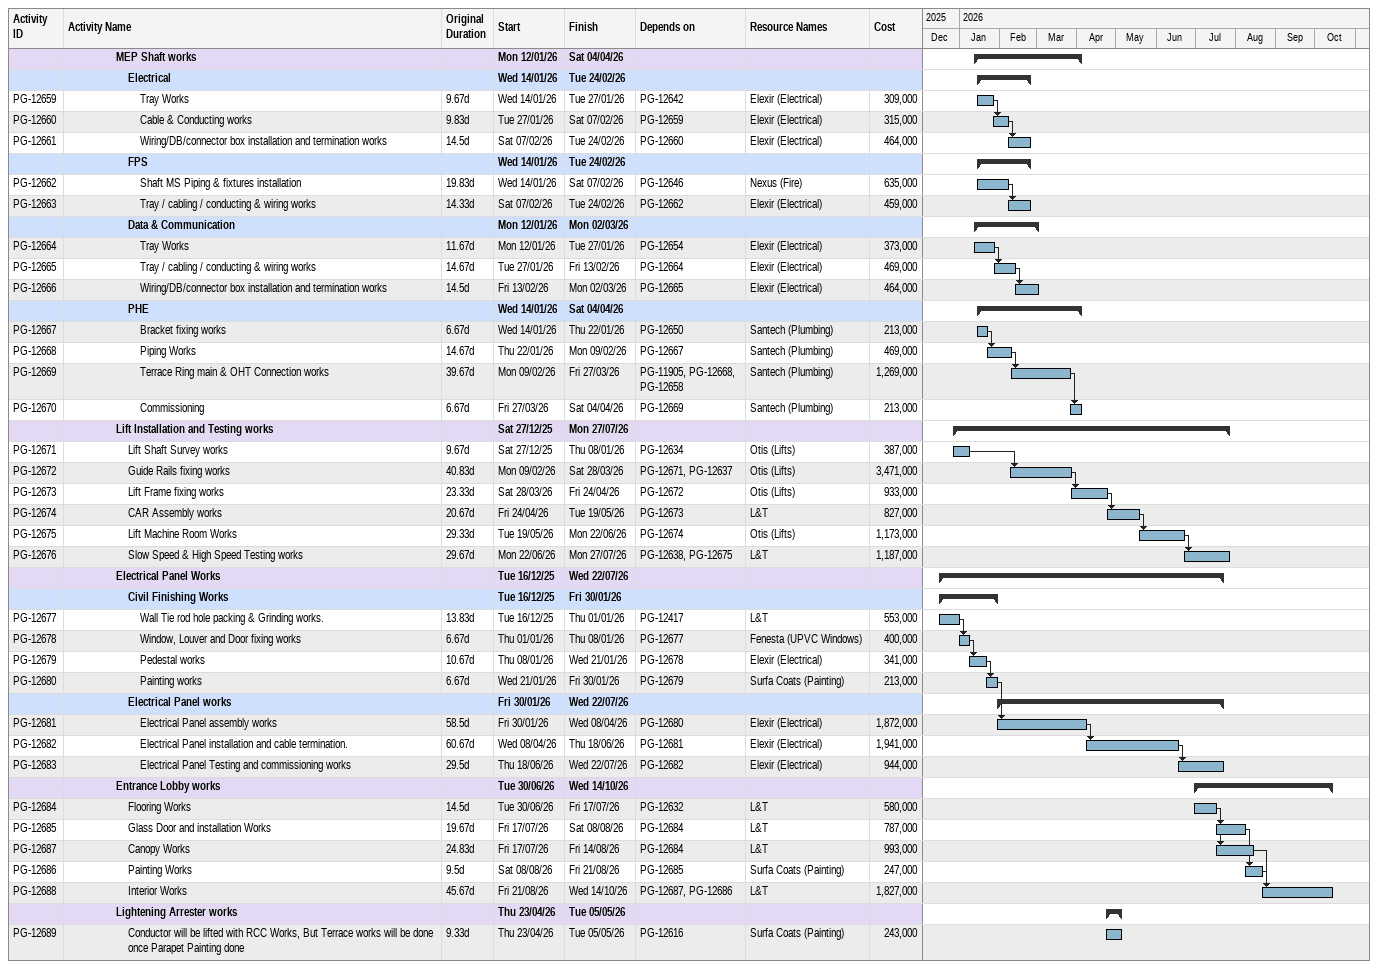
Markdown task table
| ID | Level | Task | Original duration | Start | Finish | Predecessors | Resources | Cost |
|---|---|---|---|---|---|---|---|---|
|  | 5 | **MEP Shaft works** |  | 2026-01-12 | 2026-04-04 |  |  |  |
|  | 6 | **Electrical** |  | 2026-01-14 | 2026-02-24 |  |  |  |
| PG-12659 | 7 | Tray Works | 9.67d | 2026-01-14 | 2026-01-27 | PG-12642 | Elexir (Electrical) | 309000 |
| PG-12660 | 7 | Cable & Conducting works | 9.83d | 2026-01-27 | 2026-02-07 | PG-12659 | Elexir (Electrical) | 315000 |
| PG-12661 | 7 | Wiring/DB/connector box installation and termination works | 14.5d | 2026-02-07 | 2026-02-24 | PG-12660 | Elexir (Electrical) | 464000 |
|  | 6 | **FPS** |  | 2026-01-14 | 2026-02-24 |  |  |  |
| PG-12662 | 7 | Shaft MS Piping & fixtures installation | 19.83d | 2026-01-14 | 2026-02-07 | PG-12646 | Nexus (Fire) | 635000 |
| PG-12663 | 7 | Tray / cabling / conducting & wiring works | 14.33d | 2026-02-07 | 2026-02-24 | PG-12662 | Elexir (Electrical) | 459000 |
|  | 6 | **Data & Communication** |  | 2026-01-12 | 2026-03-02 |  |  |  |
| PG-12664 | 7 | Tray Works | 11.67d | 2026-01-12 | 2026-01-27 | PG-12654 | Elexir (Electrical) | 373000 |
| PG-12665 | 7 | Tray / cabling / conducting & wiring works | 14.67d | 2026-01-27 | 2026-02-13 | PG-12664 | Elexir (Electrical) | 469000 |
| PG-12666 | 7 | Wiring/DB/connector box installation and termination works | 14.5d | 2026-02-13 | 2026-03-02 | PG-12665 | Elexir (Electrical) | 464000 |
|  | 6 | **PHE** |  | 2026-01-14 | 2026-04-04 |  |  |  |
| PG-12667 | 7 | Bracket fixing works | 6.67d | 2026-01-14 | 2026-01-22 | PG-12650 | Santech (Plumbing) | 213000 |
| PG-12668 | 7 | Piping Works | 14.67d | 2026-01-22 | 2026-02-09 | PG-12667 | Santech (Plumbing) | 469000 |
| PG-12669 | 7 | Terrace Ring main & OHT Connection works | 39.67d | 2026-02-09 | 2026-03-27 | PG-11905, PG-12668, PG-12658 | Santech (Plumbing) | 1269000 |
| PG-12670 | 7 | Commissioning | 6.67d | 2026-03-27 | 2026-04-04 | PG-12669 | Santech (Plumbing) | 213000 |
|  | 5 | **Lift Installation and Testing works** |  | 2025-12-27 | 2026-07-27 |  |  |  |
| PG-12671 | 6 | Lift Shaft Survey works | 9.67d | 2025-12-27 | 2026-01-08 | PG-12634 | Otis (Lifts) | 387000 |
| PG-12672 | 6 | Guide Rails fixing works | 40.83d | 2026-02-09 | 2026-03-28 | PG-12671, PG-12637 | Otis (Lifts) | 3471000 |
| PG-12673 | 6 | Lift Frame fixing works | 23.33d | 2026-03-28 | 2026-04-24 | PG-12672 | Otis (Lifts) | 933000 |
| PG-12674 | 6 | CAR Assembly works | 20.67d | 2026-04-24 | 2026-05-19 | PG-12673 | L&T | 827000 |
| PG-12675 | 6 | Lift Machine Room Works | 29.33d | 2026-05-19 | 2026-06-22 | PG-12674 | Otis (Lifts) | 1173000 |
| PG-12676 | 6 | Slow Speed & High Speed Testing works | 29.67d | 2026-06-22 | 2026-07-27 | PG-12638, PG-12675 | L&T | 1187000 |
|  | 5 | **Electrical Panel Works** |  | 2025-12-16 | 2026-07-22 |  |  |  |
|  | 6 | **Civil Finishing Works** |  | 2025-12-16 | 2026-01-30 |  |  |  |
| PG-12677 | 7 | Wall Tie rod hole packing & Grinding works. | 13.83d | 2025-12-16 | 2026-01-01 | PG-12417 | L&T | 553000 |
| PG-12678 | 7 | Window, Louver and Door fixing works | 6.67d | 2026-01-01 | 2026-01-08 | PG-12677 | Fenesta (UPVC Windows) | 400000 |
| PG-12679 | 7 | Pedestal works | 10.67d | 2026-01-08 | 2026-01-21 | PG-12678 | Elexir (Electrical) | 341000 |
| PG-12680 | 7 | Painting works | 6.67d | 2026-01-21 | 2026-01-30 | PG-12679 | Surfa Coats (Painting) | 213000 |
|  | 6 | **Electrical Panel works** |  | 2026-01-30 | 2026-07-22 |  |  |  |
| PG-12681 | 7 | Electrical Panel assembly works | 58.5d | 2026-01-30 | 2026-04-08 | PG-12680 | Elexir (Electrical) | 1872000 |
| PG-12682 | 7 | Electrical Panel installation and cable termination. | 60.67d | 2026-04-08 | 2026-06-18 | PG-12681 | Elexir (Electrical) | 1941000 |
| PG-12683 | 7 | Electrical Panel Testing and commissioning works | 29.5d | 2026-06-18 | 2026-07-22 | PG-12682 | Elexir (Electrical) | 944000 |
|  | 5 | **Entrance Lobby works** |  | 2026-06-30 | 2026-10-14 |  |  |  |
| PG-12684 | 6 | Flooring Works | 14.5d | 2026-06-30 | 2026-07-17 | PG-12632 | L&T | 580000 |
| PG-12685 | 6 | Glass Door and installation Works | 19.67d | 2026-07-17 | 2026-08-08 | PG-12684 | L&T | 787000 |
| PG-12687 | 6 | Canopy Works | 24.83d | 2026-07-17 | 2026-08-14 | PG-12684 | L&T | 993000 |
| PG-12686 | 6 | Painting Works | 9.5d | 2026-08-08 | 2026-08-21 | PG-12685 | Surfa Coats (Painting) | 247000 |
| PG-12688 | 6 | Interior Works | 45.67d | 2026-08-21 | 2026-10-14 | PG-12687, PG-12686 | L&T | 1827000 |
|  | 5 | **Lightening Arrester works** |  | 2026-04-23 | 2026-05-05 |  |  |  |
| PG-12689 | 6 | Conductor will be lifted with RCC Works, But Terrace works will be done once Parapet Painting done | 9.33d | 2026-04-23 | 2026-05-05 | PG-12616 | Surfa Coats (Painting) | 243000 |
